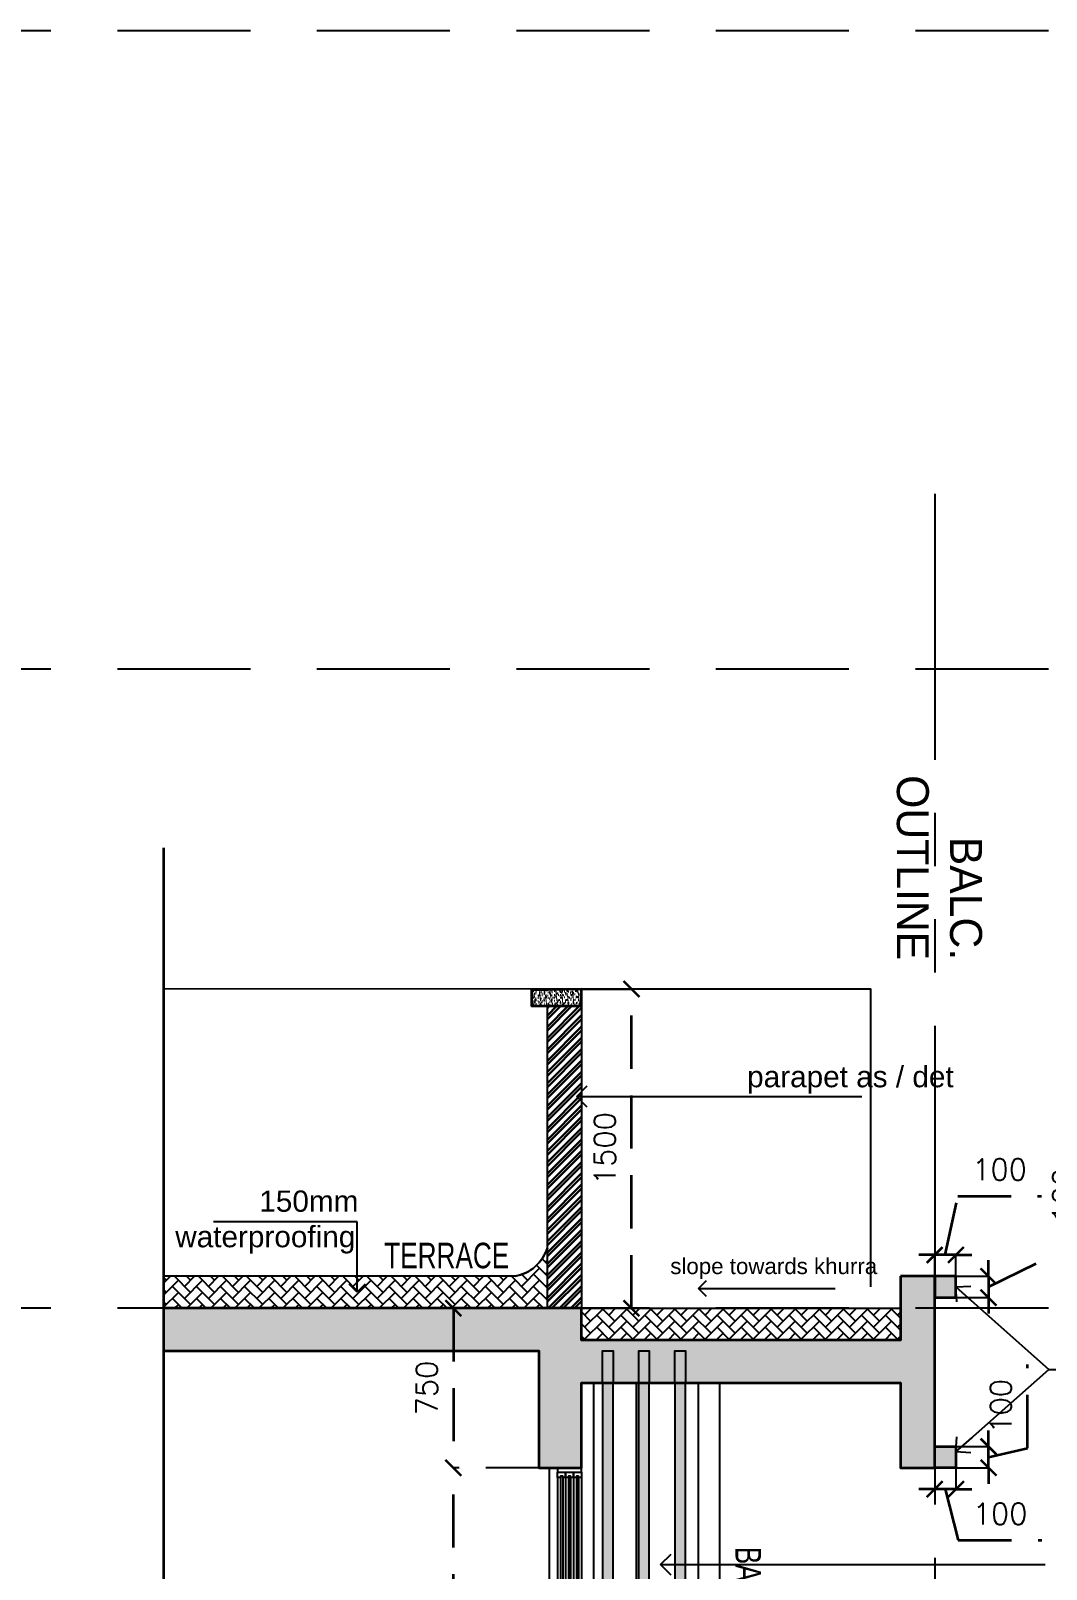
# Model space of a CAD drawing. Header units: millimetres. Extents: x 1066295 to 1300022, y -5734212 to -5454663.
# Drawn here: x 1158007 to 1162780, y -5462420 to -5455191 of the extents above; entities that cross this region are included whole.
import ezdxf

# ---------------------------------------------------------------- set-up
doc = ezdxf.new("R2010")
doc.units = ezdxf.units.MM
doc.header["$LTSCALE"] = 1000
doc.header["$MEASUREMENT"] = 0
for name, pattern in [('AUDIT_D_120904163729-0', [0]), ('T9_PROFILE SECTIONS$0$AUDIT_D_120904163729-0', [0]), ('T9_PROFILE SECTIONS$0$HIDDEN', [0.375, 0.25, -0.125]), ('T9_PROFILE SECTIONS$0$HIDDEN2', [0.1875, 0.125, -0.0625]), ('T9_PROFILE SECTIONS$0$PHANTOM2', [1.25, 0.625, -0.125, 0.125, -0.125, 0.125, -0.125]), ('T9_PROFILE SECTIONS$0$T10(T7 IS SIMILAR BUT MIRROR) - DIMENSION & TEXTING$0$HIDDEN', [0.375, 0.25, -0.125]), ('T9_PROFILE SECTIONS$0$T8_PROFILE SECTIONS$0$HIDDEN', [0.375, 0.25, -0.125])]:
    doc.linetypes.add(name, pattern=pattern)
doc.layers.get('0').update_dxf_attribs({"linetype": 'AUDIT_D_120904163729-0'})
for name, color, linetype in [('T9_PROFILE SECTIONS$0$a-alu frame', 4, 'Continuous'), ('T9_PROFILE SECTIONS$0$A-BUILDING LINE TURNS HERE', 252, 'T9_PROFILE SECTIONS$0$PHANTOM2'), ('T9_PROFILE SECTIONS$0$a-ele', 8, 'Continuous'), ('T9_PROFILE SECTIONS$0$A-SUNK SLAB', 251, 'T9_PROFILE SECTIONS$0$AUDIT_D_120904163729-0'), ('T9_PROFILE SECTIONS$0$a-wall', 6, 'Continuous'), ('T9_PROFILE SECTIONS$0$a-window', 5, 'Continuous'), ('T9_PROFILE SECTIONS$0$Elev 01', 8, 'Continuous'), ('T9_PROFILE SECTIONS$0$ELEV 5', 8, 'Continuous'), ('T9_PROFILE SECTIONS$0$HATCH 150', 8, 'Continuous'), ('T9_PROFILE SECTIONS$0$Leader', 2, 'T9_PROFILE SECTIONS$0$AUDIT_D_120904163729-0'), ('T9_PROFILE SECTIONS$0$LEVEL', 7, 'Continuous'), ('T9_PROFILE SECTIONS$0$T10(T7 IS SIMILAR BUT MIRROR) - DIMENSION & TEXTING$0$A-DIMENSIONS', 2, 'T9_PROFILE SECTIONS$0$T10(T7 IS SIMILAR BUT MIRROR) - DIMENSION & TEXTING$0$HIDDEN')]:
    doc.layers.add(name, color=color, linetype=linetype)
for name, color, linetype, lineweight in [('T9_PROFILE SECTIONS$0$A-DIMENSION', 2, 'Continuous', 35), ('T9_PROFILE SECTIONS$0$A-SLAB', 3, 'Continuous', 35), ('T9_PROFILE SECTIONS$0$a-Text', 4, 'Continuous', 0), ('T9_PROFILE SECTIONS$0$NON-STRUCT -150', 230, 'Continuous', 30), ('T9_PROFILE SECTIONS$0$R0-18-10-2014-T1-1st Podium Floor Plan$0$Text', 7, 'Continuous', 0), ('T9_PROFILE SECTIONS$0$T8_PROFILE SECTIONS$0$A-DIMENSION', 2, 'Continuous', 35)]:
    doc.layers.add(name, color=color, linetype=linetype, lineweight=lineweight)
doc.styles.add('T9_PROFILE SECTIONS$0$ARIAL ARROW', font='arial.ttf')
doc.styles.add('T9_PROFILE SECTIONS$0$Romans 1', font='romans.shx', dxfattribs={"height": 100})
doc.styles.add('T9_PROFILE SECTIONS$0$RSP_TXT 500', font='swisscl.ttf', dxfattribs={"height": 250})
doc.styles.add('T9_PROFILE SECTIONS$0$STANDARD', font='GOTHIC.TTF')
doc.styles.add('T9_PROFILE SECTIONS$0$T8_PROFILE SECTIONS$0$Romans 1', font='romans.shx', dxfattribs={"height": 100})
doc.dimstyles.new('T9_PROFILE SECTIONS$0$ALPINE S', dxfattribs={"dimscale": 0, "dimtxt": 100, "dimasz": 75, "dimexe": 0, "dimexo": 0, "dimgap": 75, "dimtad": 1, "dimdec": 0, "dimzin": 0, "dimdsep": 46, "dimtxsty": 'T9_PROFILE SECTIONS$0$Romans 1', "dimblk": 'T9_PROFILE SECTIONS$0$_ArchTick', "dimcen": 0.09, "dimclrd": 256, "dimclre": 256, "dimclrt": 7, "dimadec": 0, "dimazin": 0, "dimtfac": 1, "dimtdec": 0, "dimtofl": 0, "dimtmove": 1, "dimatfit": 0, "dimldrblk": 'T9_PROFILE SECTIONS$0$_Open90', "dimfxl": 1, "dimtolj": 1, "dimtzin": 0, "dimarcsym": 0})
doc.dimstyles.new('T9_PROFILE SECTIONS$0$T8_PROFILE SECTIONS$0$ALPINE S', dxfattribs={"dimscale": 0, "dimtxt": 100, "dimasz": 75, "dimexe": 0, "dimexo": 0, "dimgap": 75, "dimtad": 1, "dimdec": 0, "dimzin": 0, "dimdsep": 46, "dimtxsty": 'T9_PROFILE SECTIONS$0$T8_PROFILE SECTIONS$0$Romans 1', "dimblk": 'T9_PROFILE SECTIONS$0$T8_PROFILE SECTIONS$0$_ArchTick', "dimcen": 0.09, "dimclrd": 256, "dimclre": 256, "dimclrt": 7, "dimadec": 0, "dimazin": 0, "dimtfac": 1, "dimtdec": 0, "dimtofl": 0, "dimtmove": 1, "dimatfit": 0, "dimldrblk": 'T9_PROFILE SECTIONS$0$T8_PROFILE SECTIONS$0$_Open90', "dimfxl": 1, "dimtolj": 1, "dimtzin": 0, "dimarcsym": 0})

# ---------------------------------------------------------------- blocks, each defined once
blk = doc.blocks.new('T9_PROFILE SECTIONS$0$_ArchTick')
at = {"color": 0, "linetype": 'ByBlock', "const_width": 0.15}
blk.add_lwpolyline([(-0.5, -0.5), (0.5, 0.5)], dxfattribs=at)
blk = doc.blocks.new('*D846')
at = {"layer": 'T9_PROFILE SECTIONS$0$A-DIMENSION', "linetype": 'T9_PROFILE SECTIONS$0$HIDDEN', "lineweight": -2, "transparency": 16777216}
for p, q in [((1162140.5, -5458795.1), (1161738.7, -5458795.1)), ((1162140.5, -5459545.1), (1161738.7, -5459545.1))]:
    blk.add_line(p, q, dxfattribs=at)
at = {"layer": 'T9_PROFILE SECTIONS$0$A-DIMENSION', "linetype": 'T9_PROFILE SECTIONS$0$HIDDEN', "transparency": 16777216}
blk.add_line((1161738.7, -5458795.1), (1161738.7, -5459545.1), dxfattribs=at)
at = {"layer": 'T9_PROFILE SECTIONS$0$A-DIMENSION', "linetype": 'ByBlock', "transparency": 16777216, "xscale": 75, "yscale": 75, "zscale": 75}
for p, rotation in [((1161738.7, -5458795.1), 90), ((1161738.7, -5459545.1), 270)]:
    blk.add_blockref('T9_PROFILE SECTIONS$0$_ArchTick', p, dxfattribs=dict(at, rotation=rotation))
at = {"layer": 'T9_PROFILE SECTIONS$0$A-DIMENSION', "color": 7, "linetype": 'ByBlock', "transparency": 16777216, "insert": (1161613.7, -5459170.1), "char_height": 100, "attachment_point": 5, "rotation": 90, "style": 'T9_PROFILE SECTIONS$0$Romans 1'}
blk.add_mtext('\\A1;750', dxfattribs=at)
blk = doc.blocks.new('T9_PROFILE SECTIONS$0$_Open90')
at = {"color": 0, "linetype": 'ByBlock', "lineweight": -2}
for p, q in [((0, 0), (-1, 0)), ((-0.5, 0.5), (0, 0)), ((0, 0), (-0.5, -0.5))]:
    blk.add_line(p, q, dxfattribs=at)
blk = doc.blocks.new('T9_PROFILE SECTIONS$0$window with railing')
at = {"layer": 'T9_PROFILE SECTIONS$0$a-ele'}
blk.add_lwpolyline([(-11244.9, -340863.7), (-11244.9, -338663.7)], dxfattribs=at)
at = {"layer": 'T9_PROFILE SECTIONS$0$a-window', "color": 250}
for p, q in [((-11394.9, -338708.7), (-11394.9, -340818.7)), ((-11381.6, -338708.7), (-11381.6, -340818.7)), ((-11371.6, -338708.7), (-11371.6, -340818.7))]:
    blk.add_line(p, q, dxfattribs=at)
at = {"layer": 'T9_PROFILE SECTIONS$0$a-window', "color": 1}
for p, q in [((-11357.4, -338708.7), (-11357.4, -340818.7)), ((-11319.9, -338708.7), (-11319.9, -340818.7)), ((-11319.9, -338708.7), (-11319.9, -340818.7)), ((-11282.4, -338708.7), (-11282.4, -340818.7))]:
    blk.add_line(p, q, dxfattribs=at)
at = {"layer": 'T9_PROFILE SECTIONS$0$a-window', "color": 5}
for p, q in [((-11344.1, -338708.7), (-11344.1, -340818.7)), ((-11334.1, -338708.7), (-11334.1, -340818.7)), ((-11306.6, -338708.7), (-11306.6, -340818.7)), ((-11296.6, -338708.7), (-11296.6, -340818.7))]:
    blk.add_line(p, q, dxfattribs=at)
at = {"layer": 'T9_PROFILE SECTIONS$0$a-window', "color": 4}
for points in [[(-11394.9, -338683.7), (-11394.9, -338663.7), (-11282.4, -338663.7), (-11282.4, -338683.7)], [(-11371.6, -338708.7), (-11357.4, -338708.7), (-11357.4, -338683.7), (-11394.9, -338683.7), (-11394.9, -338708.7), (-11381.6, -338708.7), (-11381.6, -338702.7), (-11371.6, -338702.7)], [(-11334.1, -338708.7), (-11319.9, -338708.7), (-11319.9, -338683.7), (-11357.4, -338683.7), (-11357.4, -338708.7), (-11344.1, -338708.7), (-11344.1, -338702.7), (-11334.1, -338702.7)], [(-11296.6, -338708.7), (-11282.4, -338708.7), (-11282.4, -338683.7), (-11319.9, -338683.7), (-11319.9, -338708.7), (-11306.6, -338708.7), (-11306.6, -338702.7), (-11296.6, -338702.7)], [(-11371.6, -340818.7), (-11357.4, -340818.7), (-11357.4, -340843.7), (-11394.9, -340843.7), (-11394.9, -340818.7), (-11381.6, -340818.7), (-11381.6, -340824.7), (-11371.6, -340824.7)], [(-11394.9, -340863.7), (-11394.9, -340843.7), (-11282.4, -340843.7), (-11282.4, -340863.7)], [(-11334.1, -340818.7), (-11319.9, -340818.7), (-11319.9, -340843.7), (-11357.4, -340843.7), (-11357.4, -340818.7), (-11344.1, -340818.7), (-11344.1, -340824.7), (-11334.1, -340824.7)], [(-11296.6, -340818.7), (-11282.4, -340818.7), (-11282.4, -340843.7), (-11319.9, -340843.7), (-11319.9, -340818.7), (-11306.6, -340818.7), (-11306.6, -340824.7), (-11296.6, -340824.7)]]:
    blk.add_lwpolyline(points, close=True, dxfattribs=at)
blk = doc.blocks.new('*D321')
at = {"layer": 'T9_PROFILE SECTIONS$0$A-DIMENSION', "linetype": 'T9_PROFILE SECTIONS$0$HIDDEN', "lineweight": -2, "transparency": 16777216}
for p, q in [((1198585.7, -5678568.8), (1198585.7, -5678167)), ((1200835.7, -5678568.8), (1200835.7, -5678167))]:
    blk.add_line(p, q, dxfattribs=at)
at = {"layer": 'T9_PROFILE SECTIONS$0$A-DIMENSION', "linetype": 'T9_PROFILE SECTIONS$0$HIDDEN', "transparency": 16777216}
blk.add_line((1198585.7, -5678167), (1200835.7, -5678167), dxfattribs=at)
at = {"layer": 'T9_PROFILE SECTIONS$0$A-DIMENSION', "linetype": 'ByBlock', "transparency": 16777216, "xscale": 75, "yscale": 75, "zscale": 75, "rotation": 180}
blk.add_blockref('T9_PROFILE SECTIONS$0$_ArchTick', (1198585.7, -5678167), dxfattribs=at)
at = {"layer": 'T9_PROFILE SECTIONS$0$A-DIMENSION', "linetype": 'ByBlock', "transparency": 16777216, "xscale": 75, "yscale": 75, "zscale": 75}
blk.add_blockref('T9_PROFILE SECTIONS$0$_ArchTick', (1200835.7, -5678167), dxfattribs=at)
at = {"layer": 'T9_PROFILE SECTIONS$0$A-DIMENSION', "color": 7, "linetype": 'ByBlock', "transparency": 16777216, "insert": (1199710.7, -5678042), "char_height": 100, "attachment_point": 5, "style": 'T9_PROFILE SECTIONS$0$Romans 1'}
blk.add_mtext('\\A1;2250', dxfattribs=at)
blk = doc.blocks.new('T9_PROFILE SECTIONS$0$T8_PROFILE SECTIONS$0$_ArchTick')
at = {"color": 0, "linetype": 'ByBlock', "const_width": 0.15}
blk.add_lwpolyline([(-0.5, -0.5), (0.5, 0.5)], dxfattribs=at)
blk = doc.blocks.new('*D849')
at = {"layer": 'T9_PROFILE SECTIONS$0$T8_PROFILE SECTIONS$0$A-DIMENSION', "linetype": 'T9_PROFILE SECTIONS$0$T8_PROFILE SECTIONS$0$HIDDEN', "transparency": 16777216}
for p, q in [((1164050.5, -5458545), (1164109.2, -5458268.4)), ((1164109.2, -5458268.4), (1164502.1, -5458268.4)), ((1164000.5, -5458545), (1163925.5, -5458545)), ((1164100.5, -5458545), (1164000.5, -5458545)), ((1164100.5, -5458545), (1164175.5, -5458545))]:
    blk.add_line(p, q, dxfattribs=at)
at = {"layer": 'T9_PROFILE SECTIONS$0$T8_PROFILE SECTIONS$0$A-DIMENSION', "linetype": 'T9_PROFILE SECTIONS$0$T8_PROFILE SECTIONS$0$HIDDEN', "lineweight": -2, "transparency": 16777216}
for p, q in [((1164000.5, -5458645.1), (1164000.5, -5458545)), ((1164100.5, -5458645.1), (1164100.5, -5458545))]:
    blk.add_line(p, q, dxfattribs=at)
at = {"layer": 'T9_PROFILE SECTIONS$0$T8_PROFILE SECTIONS$0$A-DIMENSION', "linetype": 'ByBlock', "transparency": 16777216, "xscale": 75, "yscale": 75, "zscale": 75}
blk.add_blockref('T9_PROFILE SECTIONS$0$T8_PROFILE SECTIONS$0$_ArchTick', (1164000.5, -5458545), dxfattribs=at)
at = {"layer": 'T9_PROFILE SECTIONS$0$T8_PROFILE SECTIONS$0$A-DIMENSION', "linetype": 'ByBlock', "transparency": 16777216, "xscale": 75, "yscale": 75, "zscale": 75, "rotation": 180}
blk.add_blockref('T9_PROFILE SECTIONS$0$T8_PROFILE SECTIONS$0$_ArchTick', (1164100.5, -5458545), dxfattribs=at)
at = {"layer": 'T9_PROFILE SECTIONS$0$T8_PROFILE SECTIONS$0$A-DIMENSION', "color": 7, "linetype": 'ByBlock', "transparency": 16777216, "insert": (1164305.6, -5458143.4), "char_height": 100, "attachment_point": 5, "style": 'T9_PROFILE SECTIONS$0$T8_PROFILE SECTIONS$0$Romans 1'}
blk.add_mtext('\\A1;100', dxfattribs=at)
blk = doc.blocks.new('T9_PROFILE SECTIONS$0$T8_PROFILE SECTIONS$0$_Open90')
at = {"color": 0, "linetype": 'ByBlock', "lineweight": -2}
for p, q in [((0, 0), (-1, 0)), ((-0.5, 0.5), (0, 0)), ((0, 0), (-0.5, -0.5))]:
    blk.add_line(p, q, dxfattribs=at)
blk = doc.blocks.new('*D850')
at = {"layer": 'T9_PROFILE SECTIONS$0$T8_PROFILE SECTIONS$0$A-DIMENSION', "linetype": 'T9_PROFILE SECTIONS$0$T8_PROFILE SECTIONS$0$HIDDEN', "transparency": 16777216}
for p, q in [((1164728.5, -5458462.1), (1164728.5, -5458069.3)), ((1164253.6, -5458695.1), (1164728.5, -5458462.1)), ((1164253.6, -5458645.1), (1164253.6, -5458570.1)), ((1164253.6, -5458645.1), (1164253.6, -5458745.1)), ((1164253.6, -5458745.1), (1164253.6, -5458820.1))]:
    blk.add_line(p, q, dxfattribs=at)
at = {"layer": 'T9_PROFILE SECTIONS$0$T8_PROFILE SECTIONS$0$A-DIMENSION', "linetype": 'T9_PROFILE SECTIONS$0$T8_PROFILE SECTIONS$0$HIDDEN', "lineweight": -2, "transparency": 16777216}
for p, q in [((1164100.5, -5458645.1), (1164253.6, -5458645.1)), ((1164100.5, -5458745.1), (1164253.6, -5458745.1))]:
    blk.add_line(p, q, dxfattribs=at)
at = {"layer": 'T9_PROFILE SECTIONS$0$T8_PROFILE SECTIONS$0$A-DIMENSION', "linetype": 'ByBlock', "transparency": 16777216, "xscale": 75, "yscale": 75, "zscale": 75}
for p, rotation in [((1164253.6, -5458645.1), 270), ((1164253.6, -5458745.1), 90)]:
    blk.add_blockref('T9_PROFILE SECTIONS$0$T8_PROFILE SECTIONS$0$_ArchTick', p, dxfattribs=dict(at, rotation=rotation))
at = {"layer": 'T9_PROFILE SECTIONS$0$T8_PROFILE SECTIONS$0$A-DIMENSION', "color": 7, "linetype": 'ByBlock', "transparency": 16777216, "insert": (1164603.5, -5458265.7), "char_height": 100, "attachment_point": 5, "rotation": 90, "style": 'T9_PROFILE SECTIONS$0$T8_PROFILE SECTIONS$0$Romans 1'}
blk.add_mtext('\\A1;100', dxfattribs=at)
blk = doc.blocks.new('*D851')
at = {"layer": 'T9_PROFILE SECTIONS$0$T8_PROFILE SECTIONS$0$A-DIMENSION', "linetype": 'T9_PROFILE SECTIONS$0$T8_PROFILE SECTIONS$0$HIDDEN', "lineweight": -2, "transparency": 16777216}
for p, q in [((1164000.5, -5459545.1), (1164000.5, -5459645.1)), ((1164100.5, -5459545.1), (1164100.5, -5459645.1))]:
    blk.add_line(p, q, dxfattribs=at)
at = {"layer": 'T9_PROFILE SECTIONS$0$T8_PROFILE SECTIONS$0$A-DIMENSION', "linetype": 'T9_PROFILE SECTIONS$0$T8_PROFILE SECTIONS$0$HIDDEN', "transparency": 16777216}
for p, q in [((1164000.5, -5459645.1), (1163925.5, -5459645.1)), ((1164100.5, -5459645.1), (1164000.5, -5459645.1)), ((1164050.5, -5459645.1), (1164111.5, -5459885.8)), ((1164100.5, -5459645.1), (1164175.5, -5459645.1)), ((1164111.5, -5459885.8), (1164504.3, -5459885.8))]:
    blk.add_line(p, q, dxfattribs=at)
at = {"layer": 'T9_PROFILE SECTIONS$0$T8_PROFILE SECTIONS$0$A-DIMENSION', "linetype": 'ByBlock', "transparency": 16777216, "xscale": 75, "yscale": 75, "zscale": 75}
blk.add_blockref('T9_PROFILE SECTIONS$0$T8_PROFILE SECTIONS$0$_ArchTick', (1164000.5, -5459645.1), dxfattribs=at)
at = {"layer": 'T9_PROFILE SECTIONS$0$T8_PROFILE SECTIONS$0$A-DIMENSION', "linetype": 'ByBlock', "transparency": 16777216, "xscale": 75, "yscale": 75, "zscale": 75, "rotation": 180}
blk.add_blockref('T9_PROFILE SECTIONS$0$T8_PROFILE SECTIONS$0$_ArchTick', (1164100.5, -5459645.1), dxfattribs=at)
at = {"layer": 'T9_PROFILE SECTIONS$0$T8_PROFILE SECTIONS$0$A-DIMENSION', "color": 7, "linetype": 'ByBlock', "transparency": 16777216, "insert": (1164307.9, -5459760.8), "char_height": 100, "attachment_point": 5, "style": 'T9_PROFILE SECTIONS$0$T8_PROFILE SECTIONS$0$Romans 1'}
blk.add_mtext('\\A1;100', dxfattribs=at)
blk = doc.blocks.new('*D852')
at = {"layer": 'T9_PROFILE SECTIONS$0$T8_PROFILE SECTIONS$0$A-DIMENSION', "linetype": 'T9_PROFILE SECTIONS$0$T8_PROFILE SECTIONS$0$HIDDEN', "transparency": 16777216}
for p, q in [((1164436.2, -5459452.6), (1164436.2, -5459059.8)), ((1164253.6, -5459445.1), (1164253.6, -5459370.1)), ((1164253.6, -5459545.1), (1164253.6, -5459445.1)), ((1164253.6, -5459495.1), (1164436.2, -5459452.6)), ((1164253.6, -5459545.1), (1164253.6, -5459620.1))]:
    blk.add_line(p, q, dxfattribs=at)
at = {"layer": 'T9_PROFILE SECTIONS$0$T8_PROFILE SECTIONS$0$A-DIMENSION', "linetype": 'T9_PROFILE SECTIONS$0$T8_PROFILE SECTIONS$0$HIDDEN', "lineweight": -2, "transparency": 16777216}
for p, q in [((1164100.5, -5459445.1), (1164253.6, -5459445.1)), ((1164100.5, -5459545.1), (1164253.6, -5459545.1))]:
    blk.add_line(p, q, dxfattribs=at)
at = {"layer": 'T9_PROFILE SECTIONS$0$T8_PROFILE SECTIONS$0$A-DIMENSION', "linetype": 'ByBlock', "transparency": 16777216, "xscale": 75, "yscale": 75, "zscale": 75}
for p, rotation in [((1164253.6, -5459445.1), 270), ((1164253.6, -5459545.1), 90)]:
    blk.add_blockref('T9_PROFILE SECTIONS$0$T8_PROFILE SECTIONS$0$_ArchTick', p, dxfattribs=dict(at, rotation=rotation))
at = {"layer": 'T9_PROFILE SECTIONS$0$T8_PROFILE SECTIONS$0$A-DIMENSION', "color": 7, "linetype": 'ByBlock', "transparency": 16777216, "insert": (1164311.2, -5459256.2), "char_height": 100, "attachment_point": 5, "rotation": 90, "style": 'T9_PROFILE SECTIONS$0$T8_PROFILE SECTIONS$0$Romans 1'}
blk.add_mtext('\\A1;100', dxfattribs=at)
blk = doc.blocks.new('*D853')
at = {"layer": 'T9_PROFILE SECTIONS$0$T8_PROFILE SECTIONS$0$A-DIMENSION', "linetype": 'T9_PROFILE SECTIONS$0$T8_PROFILE SECTIONS$0$HIDDEN', "lineweight": -2, "transparency": 16777216}
for p, q in [((1162340.4, -5457295.2, 0), (1162575.6, -5457295.2, 0)), ((1162180.4, -5458795.1, 0), (1162575.6, -5458795.1, 0))]:
    blk.add_line(p, q, dxfattribs=at)
at = {"layer": 'T9_PROFILE SECTIONS$0$T8_PROFILE SECTIONS$0$A-DIMENSION', "linetype": 'T9_PROFILE SECTIONS$0$T8_PROFILE SECTIONS$0$HIDDEN', "transparency": 16777216}
blk.add_line((1162575.6, -5458795.1, 0), (1162575.6, -5457295.2, 0), dxfattribs=at)
at = {"layer": 'T9_PROFILE SECTIONS$0$T8_PROFILE SECTIONS$0$A-DIMENSION', "linetype": 'ByBlock', "transparency": 16777216, "xscale": 75, "yscale": 75, "zscale": 75}
for p, rotation in [((1162575.6, -5457295.2, 0), 90), ((1162575.6, -5458795.1, 0), 270)]:
    blk.add_blockref('T9_PROFILE SECTIONS$0$T8_PROFILE SECTIONS$0$_ArchTick', p, dxfattribs=dict(at, rotation=rotation))
at = {"layer": 'T9_PROFILE SECTIONS$0$T8_PROFILE SECTIONS$0$A-DIMENSION', "color": 7, "linetype": 'ByBlock', "transparency": 16777216, "insert": (1162450.6, -5458045.1, 0), "char_height": 100, "attachment_point": 5, "rotation": 90, "style": 'T9_PROFILE SECTIONS$0$T8_PROFILE SECTIONS$0$Romans 1'}
blk.add_mtext('\\A1;1500', dxfattribs=at)
blk = doc.blocks.new('T9_PROFILE SECTIONS$0$vfd')
at = {"layer": 'T9_PROFILE SECTIONS$0$ELEV 5', "ltscale": 0.7}
h = blk.add_hatch(color=256, dxfattribs=at)
h.dxf.hatch_style = 1
h.paths.add_polyline_path([(1201235.7, -5679257.7), (1201235.7, -5679207.7), (1198625.7, -5679207.7), (1198625.7, -5679257.7)])
h.paths.add_polyline_path([(1201235.7, -5679087.7), (1201235.7, -5679037.7), (1198625.7, -5679037.7), (1198625.7, -5679087.7)])
h.paths.add_polyline_path([(1201235.7, -5678917.7), (1201235.7, -5678867.7), (1198625.7, -5678867.7), (1198625.7, -5678917.7)])
at = {"layer": 'T9_PROFILE SECTIONS$0$Elev 01', "linetype": 'ByBlock'}
for points in [[(1201235.7, -5678917.7), (1201235.7, -5678867.7), (1198625.7, -5678867.7), (1198625.7, -5678917.7)], [(1201235.7, -5679087.7), (1201235.7, -5679037.7), (1198625.7, -5679037.7), (1198625.7, -5679087.7)], [(1201235.7, -5679257.7), (1201235.7, -5679207.7), (1198625.7, -5679207.7), (1198625.7, -5679257.7)]]:
    blk.add_lwpolyline(points, close=True, dxfattribs=at)
at = {"layer": 'T9_PROFILE SECTIONS$0$ELEV 5', "ltscale": 0.7}
for p, q in [((1198608.2, -5678827.3, 0), (1201235.9, -5678827.3, 0)), ((1198608.2, -5679027.3, 0), (1201235.9, -5679027.3, 0)), ((1198625.7, -5679318.8, 0), (1201235.7, -5679318.8)), ((1198625.7, -5679418.8, 0), (1201235.7, -5679418.8, 0))]:
    blk.add_line(p, q, dxfattribs=at)
at = {"layer": 'T9_PROFILE SECTIONS$0$a-alu frame', "linetype": 'Continuous', "xscale": -1, "rotation": 270}
blk.add_blockref('T9_PROFILE SECTIONS$0$window with railing', (1539499.4, -5667374, 0), dxfattribs=at)
at = {"layer": 'T9_PROFILE SECTIONS$0$a-Text', "insert": (1200464.8, -5679490.9, 156.5), "char_height": 120, "attachment_point": 7, "rotation": 180, "style": 'T9_PROFILE SECTIONS$0$RSP_TXT 500'}
blk.add_mtext_dynamic_manual_height_columns('BALCONY', width=1106.248, gutter_width=500, heights=[0], dxfattribs=at)
at = {"layer": 'T9_PROFILE SECTIONS$0$A-DIMENSION', "linetype": 'ByBlock'}
dim = blk.add_linear_dim(base=(1200835.7, -5678167, 0), p1=(1198585.7, -5678568.8, 0), p2=(1200835.7, -5678568.8, 0), dimstyle='T9_PROFILE SECTIONS$0$ALPINE S', override={"dimscale": 1, "dimfxl": 5, "dimlwd": 65535, "dimarcsym": 1}, dxfattribs=at)
dim.commit()
dim.dimension.update_dxf_attribs({"geometry": '*D321', "text_midpoint": (1199710.7, -5678042, 0)})
at = {"layer": 'T9_PROFILE SECTIONS$0$Leader'}
blk.add_leader([(1200380.6, -5679140.7, 0), (1200380.6, -5680948.1, 0)], dimstyle='T9_PROFILE SECTIONS$0$ALPINE S', override={"dimscale": 1, "dimasz": 100, "dimtad": 0, "dimclrd": 256}, dxfattribs=at)
blk = doc.blocks.new('T9_PROFILE SECTIONS')
at = {"layer": 'T9_PROFILE SECTIONS$0$A-SUNK SLAB', "linetype": 'ByBlock'}
h = blk.add_hatch(dxfattribs=at)
h.set_pattern_fill('AR-HBONE', color=256, scale=10, angle=450)
h.set_pattern_definition([(45, (-4518602.47, -6759565.126), (3e-14, 56.5685425), [120, -40]), (135, (-4518574.185, -6759536.842), (3e-14, 56.5685425), [120, -40])])
edge = h.paths.add_edge_path()
edge.add_arc((1161993.8606, -5458452.3837), 195.6664, 280.17135197, 342.43482778, ccw=False)
edge.add_line((1162028.4139, -5458644.975), (1160377.1009, -5458645.054))
edge.add_line((1160377.1009, -5458645.054), (1160377.1009, -5458795.054))
edge.add_line((1160377.1009, -5458795.054), (1162180.3475, -5458794.9793))
edge.add_line((1162180.3475, -5458794.9793), (1162180.4039, -5458511.434))
h = blk.add_hatch(dxfattribs=at)
h.set_pattern_fill('AR-HBONE', color=256, scale=10, angle=90)
h.set_pattern_definition([(225, (-4520144.21, -6851369.775), (-4e-14, -56.5685425), [120, -40]), (315, (-4520172.496, -6851398.06), (-4e-14, -56.5685425), [120, -40])])
h.paths.add_polyline_path([(1163840.4747, -5458945.054), (1162340.4747, -5458945.054), (1162340.4747, -5458795.054), (1163840.4747, -5458795.054)])
at = {"layer": 'T9_PROFILE SECTIONS$0$HATCH 150'}
h = blk.add_hatch(dxfattribs=at)
h.set_pattern_fill('AR-SAND', color=8, scale=10, angle=450)
h.set_pattern_definition([(127.5, (23206.06, 130000), (-19.26823769, -0.62993358), [0, -15.2, 0, -17, 0, -16.25]), (97.5, (23206.06, 130000), (-28.22146065, 17.69776705), [0, -8.2, 0, -13.7, 0, -5.25]), (57.5, (23206.06, 129987.7), (-0.056590535, 31.141418618), [0, -5, 0, -18, 0, -23.5]), (47.5, (23206.06, 129987.7), (-8.77675565, 30.06126605), [0, -2.5, 0, -11.8, 0, -13.5])])
h.paths.add_polyline_path([(1162340.4079, -5457295.2148), (1162105.4697, -5457300.2259), (1162105.4697, -5457374.9116), (1162340.5537, -5457374.9216)])
h = blk.add_hatch(color=8, dxfattribs=at)
h.dxf.hatch_style = 1
h.paths.add_polyline_path([(1163840.4747, -5458645.054), (1163840.4747, -5458945.1632), (1162340.4747, -5458945.1632), (1162340.483, -5458795.1632), (1160377.1009, -5458795.054), (1160377.1009, -5458995.054), (1162140.4747, -5458995.054), (1162140.4747, -5459545.054), (1162340.4747, -5459545.054), (1162340.4747, -5459145.054), (1163840.4747, -5459145.054), (1163840.4747, -5459545.054), (1164000.4747, -5459545.054), (1164000.4747, -5458645.054)])
h = blk.add_hatch(dxfattribs=at)
h.set_pattern_fill('AR-SAND', color=8, scale=10, angle=90)
h.set_pattern_definition([(217.5, (-4512487.328, -6851369.775), (0.62993358, -19.26823769), [0, -15.2, 0, -17, 0, -16.25]), (187.5, (-4512487.328, -6851369.775), (-17.69776705, -28.22146065), [0, -8.2, 0, -13.7, 0, -5.25]), (147.5, (-4512475.028, -6851369.775), (-31.141418618, -0.056590535), [0, -5, 0, -18, 0, -23.5]), (137.5, (-4512475.028, -6851369.775), (-30.06126605, -8.77675565), [0, -2.5, 0, -11.8, 0, -13.5])])
h.paths.add_polyline_path([(1164000.4747, -5459445.054), (1164100.4747, -5459445.054), (1164100.4747, -5459545.054), (1164000.4747, -5459545.054)])
h.paths.add_polyline_path([(1164000.4747, -5458745.054), (1164100.4747, -5458745.054), (1164100.4747, -5458645.054), (1164000.4747, -5458645.054)])
at = {"layer": 'T9_PROFILE SECTIONS$0$NON-STRUCT -150'}
h = blk.add_hatch(dxfattribs=at)
h.set_pattern_fill('ANSI32', color=8, scale=100, angle=90)
h.set_pattern_definition([(45, (-4520262.47, -6759565.126), (-26.5165043, 26.5165043), []), (45, (-4520244.792, -6759565.126), (-26.5165043, 26.5165043), [])])
h.paths.add_polyline_path([(1162180.3876, -5458795.054), (1162180.4039, -5458432.554), (1162180.4086, -5458357.554), (1162180.4086, -5458357.554), (1162180.4696, -5457374.9148), (1162340.5537, -5457374.9216), (1162340.4747, -5458795.054)])
at = {"linetype": 'ByBlock', "elevation": -0.01}
blk.add_lwpolyline([(1162340.4747, -5458795.1632), (1162340.4747, -5458945.1632), (1163840.3005, -5458945.1632), (1163840.4747, -5458795.054)], dxfattribs=at)
at = {"layer": 'T9_PROFILE SECTIONS$0$A-SLAB', "linetype": 'ByBlock', "elevation": -0.01}
blk.add_lwpolyline([(1160377.1008, -5456632.2906), (1160377.1008, -5503756.0106), (1160581.4778, -5503756.0106), (1160581.4778, -5503834.4701), (1160021.2257, -5503834.4701), (1160021.2257, -5503949.507), (1160377.1008, -5503949.507), (1160377.1008, -5546967.4733)], dxfattribs=at)
for points in [[(1162340.4079, -5457295.2148), (1162105.4697, -5457300.2259), (1162105.4697, -5457374.9116), (1162340.5537, -5457374.9216)], [(1163840.4747, -5458645.054), (1163840.4747, -5458945.1632), (1162340.4747, -5458945.1632), (1162340.483, -5458795.1632), (1160377.1009, -5458795.054), (1160377.1009, -5458995.054), (1162140.4747, -5458995.054), (1162140.4747, -5459545.054), (1162340.4747, -5459545.054), (1162340.4747, -5459145.054), (1163840.4747, -5459145.054), (1163840.4747, -5459545.054), (1164000.4747, -5459545.054), (1164000.4747, -5458645.054)], [(1164000.4747, -5458745.054), (1164100.4747, -5458745.054), (1164100.4747, -5458645.054), (1164000.4747, -5458645.054)], [(1164000.4747, -5459445.054), (1164100.4747, -5459445.054), (1164100.4747, -5459545.054), (1164000.4747, -5459545.054)]]:
    blk.add_lwpolyline(points, close=True, dxfattribs=at)
at = {"layer": 'T9_PROFILE SECTIONS$0$A-SUNK SLAB', "linetype": 'ByBlock', "elevation": -0.01}
blk.add_lwpolyline([(1162180.4039, -5458511.434, -0.278562986), (1162028.4139, -5458644.975), (1160377.1009, -5458645.054), (1160377.1009, -5458795.054), (1162180.3475, -5458794.9793)], format="xyb", close=True, dxfattribs=at)
blk.add_lwpolyline([(1163840.4747, -5458945.054), (1162340.4747, -5458945.054), (1162340.4747, -5458795.054), (1163840.4747, -5458795.054)], close=True, dxfattribs=at)
at = {"layer": 'T9_PROFILE SECTIONS$0$A-SUNK SLAB', "linetype": 'ByBlock'}
blk.add_arc((1161993.8606, -5458452.3837, -0.01), 195.6664, 280.17135197, 342.43482776, dxfattribs=at)
at = {"layer": 'T9_PROFILE SECTIONS$0$a-wall', "linetype": 'ByBlock', "elevation": -0.01}
blk.add_lwpolyline([(1162180.3876, -5458795.054), (1162180.4039, -5458432.554), (1162180.4039, -5458432.554), (1162180.4086, -5458357.554), (1162180.4086, -5458357.554), (1162180.4086, -5458357.554), (1162180.4696, -5457374.9148), (1162340.5537, -5457374.9216), (1162340.4747, -5458795.054)], close=True, dxfattribs=at)
at = {"layer": 'T9_PROFILE SECTIONS$0$Elev 01', "linetype": 'ByBlock'}
blk.add_line((1162340.4079, -5457295.2148, -0.01), (1160377.1008, -5457295.054, -0.01), dxfattribs=at)
at = {"layer": 'T9_PROFILE SECTIONS$0$Elev 01', "linetype": 'ByBlock', "elevation": -0.01}
for points in [[(1162489.3857, -5459145.054), (1162439.3857, -5459145.054), (1162439.3857, -5458995.054), (1162489.3857, -5458995.054)], [(1162659.3857, -5459145.054), (1162609.3857, -5459145.054), (1162609.3857, -5458995.054), (1162659.3857, -5458995.054)], [(1162829.3857, -5459145.054), (1162779.3857, -5459145.054), (1162779.3857, -5458995.054), (1162829.3857, -5458995.054)]]:
    blk.add_lwpolyline(points, close=True, dxfattribs=at)
at = {"layer": 'T9_PROFILE SECTIONS$0$ELEV 5', "ltscale": 0.7, "elevation": -0.01}
blk.add_lwpolyline([(1163700.4812, -5458695.085), (1163700.4812, -5457295.3261), (1162340.4079, -5457295.2148)], dxfattribs=at)
at = {"layer": 'T9_PROFILE SECTIONS$0$LEVEL', "color": 8, "linetype": 'T9_PROFILE SECTIONS$0$HIDDEN2', "ltscale": 5}
for p, q in [((1261097.5948, -5452792.2231, -0.01), (1103452.4964, -5452792.2231, -0.01)), ((1261097.5948, -5455792.2225, -0.01), (1103452.4857, -5455792.2225, -0.01)), ((1261097.5948, -5458795.054, -0.01), (1103452.4742, -5458795.054, -0.01))]:
    blk.add_line(p, q, dxfattribs=at)
at = {"layer": 'T9_PROFILE SECTIONS$0$a-Text', "linetype": 'ByBlock', "insert": (1164222.9153, -5457159.4074, -0.01), "char_height": 150, "width": 968.591018, "attachment_point": 3, "rotation": 270, "style": 'T9_PROFILE SECTIONS$0$STANDARD'}
blk.add_mtext('BALC. OUTLINE ', dxfattribs=at)
at = {"layer": 'T9_PROFILE SECTIONS$0$a-Text', "insert": (1161413.5607, -5458609.1446, -0.01), "char_height": 120, "attachment_point": 7, "style": 'T9_PROFILE SECTIONS$0$RSP_TXT 500'}
blk.add_mtext_dynamic_manual_height_columns('TERRACE', width=1106.247749, gutter_width=500, heights=[0], dxfattribs=at)
at = {"layer": 'T9_PROFILE SECTIONS$0$R0-18-10-2014-T1-1st Podium Floor Plan$0$Text', "style": 'T9_PROFILE SECTIONS$0$ARIAL ARROW'}
for s, insert, char_height, width, attachment_point in [('parapet as / det', (1164089.7633, -5457786.9791, -0.01), 100, 1437.401091, 9), ('\\pi691.79127;150mm \\P\\pi296.70259;waterproofing', (1160134.7313, -5458538.8525, -0.01), 100, 1133.401091, 7), ('slope towards khurra', (1163730.413, -5458657.4056, -0.01), 75, 1078.050819, 9)]:
    blk.add_mtext(s, dxfattribs=dict(at, insert=insert, char_height=char_height, width=width, attachment_point=attachment_point))
at = {"layer": 'T9_PROFILE SECTIONS$0$A-DIMENSION', "linetype": 'ByBlock'}
dim = blk.add_linear_dim(base=(1161738.6905, -5459545.054, -0.01), p1=(1162140.4747, -5458795.054, -0.0201), p2=(1162140.4747, -5459545.054, -0.0201), angle=90, dimstyle='T9_PROFILE SECTIONS$0$ALPINE S', override={"dimscale": 1, "dimfxl": 5, "dimlwd": 65535, "dimarcsym": 1}, dxfattribs=at)
dim.commit()
dim.dimension.update_dxf_attribs({"geometry": '*D846', "text_midpoint": (1161613.6905, -5459170.054, -0.01)})
at = {"layer": 'T9_PROFILE SECTIONS$0$T8_PROFILE SECTIONS$0$A-DIMENSION', "linetype": 'ByBlock'}
dim = blk.add_linear_dim(base=(1162575.5607, -5457295.2148, 0), p1=(1162180.3876, -5458795.054, -0.01), p2=(1162340.4079, -5457295.2148, -0.01), angle=90, dimstyle='T9_PROFILE SECTIONS$0$T8_PROFILE SECTIONS$0$ALPINE S', override={"dimscale": 1, "dimfxl": 5, "dimlwd": 65535, "dimarcsym": 1}, dxfattribs=at)
dim.commit()
dim.dimension.update_dxf_attribs({"geometry": '*D853', "text_midpoint": (1162450.5607, -5458045.1344, 0)})
dim = blk.add_linear_dim(base=(1164000.4747, -5458544.9891, -0.01), p1=(1164100.4747, -5458645.054, -0.0102), p2=(1164000.4747, -5458645.054, -0.0102), dimstyle='T9_PROFILE SECTIONS$0$T8_PROFILE SECTIONS$0$ALPINE S', override={"dimscale": 1, "dimfxl": 5, "dimlwd": 65535, "dimarcsym": 1}, dxfattribs=at)
dim.commit()
dim.dimension.update_dxf_attribs({"geometry": '*D849', "text_midpoint": (1164184.2018, -5458268.3621, -0.01), "dimtype": 128})
dim = blk.add_linear_dim(base=(1164253.6175, -5458745.054, -0.01), p1=(1164100.4747, -5458645.054, -0.01), p2=(1164100.4747, -5458745.054, -0.0102), angle=90, dimstyle='T9_PROFILE SECTIONS$0$T8_PROFILE SECTIONS$0$ALPINE S', override={"dimscale": 1, "dimfxl": 5, "dimlwd": 65535, "dimarcsym": 1}, dxfattribs=at)
dim.commit()
dim.dimension.update_dxf_attribs({"geometry": '*D850', "text_midpoint": (1164728.531, -5458387.1237, -0.01), "dimtype": 128})
at = {"layer": 'T9_PROFILE SECTIONS$0$Leader'}
for points, override in [([(1162318.028, -5457800.084, -0.0201), (1162854.0386, -5457799.9976, -0.0201), (1163658.2633, -5457799.9976, -0.0201)], {"dimscale": 1, "dimasz": 100, "dimtad": 0}), ([(1161286.0607, -5458720.3756, -0.0201), (1161286.0607, -5458389.4561, -0.0201), (1160610.5607, -5458389.4561, -0.0201)], {"dimscale": 1, "dimtad": 0}), ([(1164100.4747, -5458695.054, -0.0201), (1164536.5386, -5459082.5167, -0.0201), (1165644.7633, -5459082.5167, -0.0201)], {"dimscale": 1, "dimasz": 100, "dimtad": 0}), ([(1164100.4747, -5459469.9794, -0.0201), (1164536.5386, -5459082.5167, -0.0201), (1165644.7633, -5459082.5167, -0.0201)], {"dimscale": 1, "dimasz": 100, "dimtad": 0})]:
    blk.add_leader(points, dimstyle='T9_PROFILE SECTIONS$0$ALPINE S', override=override, dxfattribs=at)
at = {"layer": 'T9_PROFILE SECTIONS$0$T10(T7 IS SIMILAR BUT MIRROR) - DIMENSION & TEXTING$0$A-DIMENSIONS', "linetype": 'ByBlock'}
blk.add_leader([(1162891.0607, -5458702.5979, 0), (1163533.5607, -5458702.0979, 0)], dimstyle='T9_PROFILE SECTIONS$0$ALPINE S', override={"dimscale": 1, "dimtad": 0, "dimfxl": 5, "dimtfill": 1, "dimarcsym": 1}, dxfattribs=at)
at = {"linetype": 'ByBlock', "rotation": 90}
blk.add_blockref('T9_PROFILE SECTIONS$0$vfd', (-4516428.3571, -6660380.7874, -0.01), dxfattribs=at)
at = {"layer": 'T9_PROFILE SECTIONS$0$A-BUILDING LINE TURNS HERE', "ltscale": 2}
blk.add_line((1164000.4747, -5454967.5252, -0.01), (1164000.4747, -5549767.0759, -0.01), dxfattribs=at)
at = {"layer": 'T9_PROFILE SECTIONS$0$T8_PROFILE SECTIONS$0$A-DIMENSION', "linetype": 'ByBlock'}
dim = blk.add_linear_dim(base=(1164253.6175, -5459445.054, -0.01), p1=(1164100.4747, -5459545.054, -0.01), p2=(1164100.4747, -5459445.054, -0.0102), angle=270, dimstyle='T9_PROFILE SECTIONS$0$T8_PROFILE SECTIONS$0$ALPINE S', override={"dimscale": 1, "dimfxl": 5, "dimlwd": 65535, "dimarcsym": 1}, dxfattribs=at)
dim.commit()
dim.dimension.update_dxf_attribs({"geometry": '*D852', "text_midpoint": (1164436.2239, -5459377.6333, -0.01), "dimtype": 128})
dim = blk.add_linear_dim(base=(1164000.4747, -5459645.1189, -0.01), p1=(1164100.4747, -5459545.054, -0.0102), p2=(1164000.4747, -5459545.054, -0.0102), dimstyle='T9_PROFILE SECTIONS$0$T8_PROFILE SECTIONS$0$ALPINE S', override={"dimscale": 1, "dimfxl": 5, "dimlwd": 65535, "dimarcsym": 1}, dxfattribs=at)
dim.commit()
dim.dimension.update_dxf_attribs({"geometry": '*D851', "text_midpoint": (1164186.473, -5459885.7701, -0.01), "dimtype": 128})

msp = doc.modelspace()

# ---------------------------------------------------------------- block references
at = {"linetype": 'ByBlock'}
msp.add_blockref('T9_PROFILE SECTIONS', (-1745.2, -2398.4, 0.4), dxfattribs=at)

doc.saveas('drawing.dxf')
